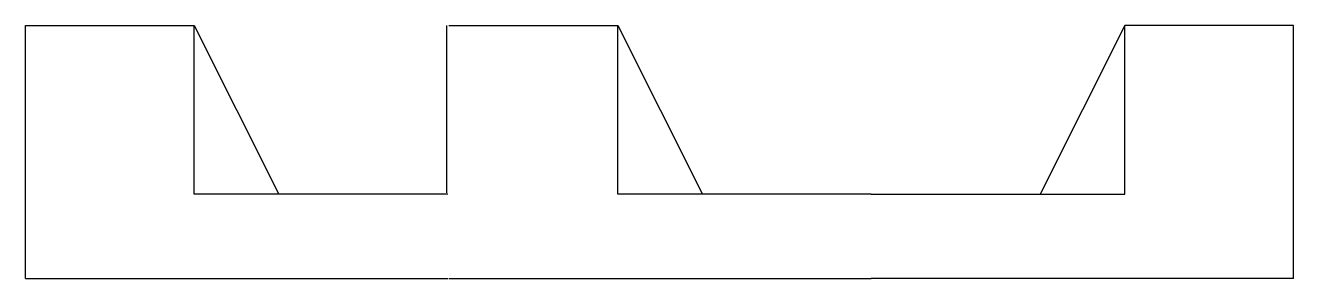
# Model space of a CAD drawing. Header units: millimetres. Extents: x 0 to 300, y 0 to 60.
import ezdxf

# ---------------------------------------------------------------- set-up
doc = ezdxf.new("R2010")
doc.units = ezdxf.units.MM

msp = doc.modelspace()

# ---------------------------------------------------------------- linework, layer by layer
for p, q in [((0, 0), (0, 60)), ((0, 60), (40, 60)), ((40, 20), (40, 60)), ((40, 60), (60, 20)), ((99.8, 20.32), (99.8, 60)), ((100.31, 60), (140.31, 60)), ((140.31, 20), (140.31, 60)), ((140.31, 60), (160.31, 20)), ((260.31, 60), (240.31, 20)), ((260.31, 20), (260.31, 60)), ((300.31, 60), (260.31, 60)), ((300.31, 0), (300.31, 60)), ((100, 20), (40, 20)), ((200.31, 20), (140.31, 20)), ((200.31, 20), (260.31, 20)), ((0, 0), (100, 0)), ((100.31, 0), (200.31, 0)), ((300.31, 0), (200.31, 0))]:
    msp.add_line(p, q)

doc.saveas('drawing.dxf')
